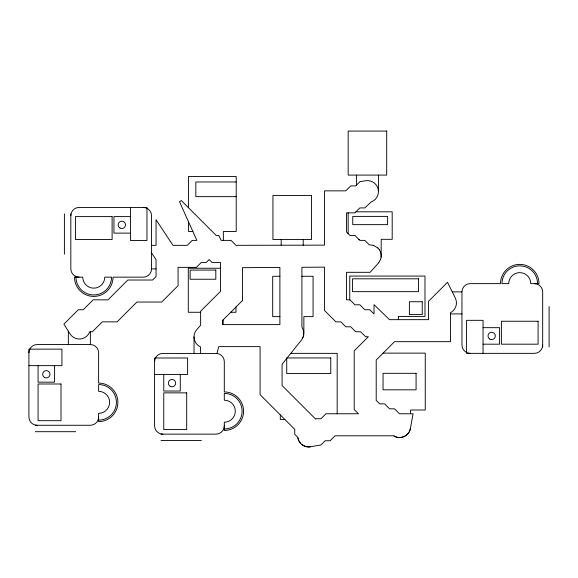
<?xml version="1.0" encoding="UTF-8"?>
<svg xmlns="http://www.w3.org/2000/svg" width="578" height="578" viewBox="0 0 578 578"><rect width="100%" height="100%" fill="white"/><g stroke="black" fill="none" stroke-linecap="round" stroke-linejoin="round"><path stroke-width="0.87" d="M380.324 251.575L381.068 254.241L381.09 257.196M303.833 334.156L303.782 334.568M303.869 333.492L303.884 316.628L313.059 316.628L313.059 276.27L301.911 276.27M381.169 256.119L381.184 239.328L392.195 239.328L392.195 211.808L355.969 211.808M381.14 256.863L380.729 258.966M303.681 335.226L303.291 336.671M410.366 428.666L410.257 429.107M303.602 335.565L303.645 330.862L301.911 326.859L301.911 267.289L324.475 267.144L324.475 310.451L335.876 321.852L340.832 321.852L345.789 326.808L350.738 326.808L355.694 331.765L360.65 331.765L365.599 336.714L368.352 336.714L354.198 350.868L354.198 409.527L358.447 413.776L325.97 413.776L321.014 418.732L316.065 418.732L315.667 419.122L282.093 385.548L282.093 364.248L301.622 339.828L303.45 336.208M410.12 429.627L409.947 430.14M216.945 353.483L218.773 346.627L260.078 346.627L260.078 394.666L294.751 429.346L294.751 434.295L297.843 437.387C298.465 443.42 304.743 447.979 310.675 446.765L321.007 444.923L325.183 440.747L330.139 440.747L335.088 435.79L393.64 435.79C399.817 440.096 409.34 435.949 410.394 428.493L413.075 413.776L399.492 413.776L394.536 408.819L389.579 408.819L384.63 403.87L379.674 403.87L376.213 400.41L376.213 359.993L394.536 341.67L450.522 341.67L450.522 312.655L451.259 312.243A11.011 11.011 0 0 0 455.305 298.024L447.531 282.302L428.508 301.333L428.508 319.656L389.478 319.656L374.017 304.678L374.017 313.991L369.768 309.743L364.812 309.743L359.856 304.794L354.906 304.794L349.95 299.838L346.489 299.838L346.489 272.317L370.079 272.317L378.503 263.026M378.735 262.766L380.62 259.298M303.045 337.357L302.894 337.675M409.766 430.646L409.542 431.137M302.612 338.267L302.402 338.636M409.311 431.629L409.043 432.098M408.718 432.633L408.451 432.994M408.133 433.428L407.772 433.84M407.411 434.237L407.02 434.605M406.616 434.967L406.19 435.299M405.756 435.617L405.294 435.906M404.831 436.18L404.347 436.419M403.863 436.65L403.357 436.838M402.844 437.026L402.324 437.163M401.804 437.293L401.269 437.38M310.191 446.83L309.707 446.888M400.735 437.459L400.193 437.495M399.658 437.524L399.116 437.503M309.114 446.917L308.63 446.931M236.2 181.969L195.834 181.969L195.834 196.65L236.2 196.65M130.455 216.606L113.945 216.606L113.945 233.122L130.455 233.122M192.871 231.511L188.493 231.511L188.493 221.757M358.794 239.328L359.169 239.704M151.559 245.347L156.046 245.347L156.046 219.748L172.974 245.347L187.265 245.347L192.221 240.39L196.86 240.39L179.512 201.744L181.282 200.523L216.201 235.441L218.766 235.441L221.15 240.39L231.063 240.39L235.99 245.325L324.475 245.13L324.475 190.856L345.789 190.856L350.738 185.899L355.694 185.899L359.964 181.629L365.744 180.733A11.011 11.011 0 0 1 378.424 191L378.431 192.084A11.011 11.011 0 0 1 371.206 201.953L364.812 207.921L359.856 207.921L354.906 212.87L346.489 212.87L346.489 231.98L349.95 235.441L354.906 235.441L359.856 240.39L364.812 240.39L369.255 244.834L373.301 245.282M220.449 268.243L188.291 268.243L188.291 312.272L200.631 312.272M75.964 277.151A17.795 17.795 0 0 0 93.759 294.946A17.795 17.795 0 0 0 111.561 277.151L104.77 277.151A11.011 11.011 0 0 1 93.759 288.162A11.011 11.011 0 0 1 82.755 277.151L74.497 277.151A19.262 19.262 0 0 0 93.759 296.42A19.262 19.262 0 0 0 113.028 277.151L143.301 277.151A8.258 8.258 0 0 0 151.559 268.893L156.046 268.893M279.889 276.27L272.693 276.27L272.693 316.628L279.889 316.628M452.278 291.89L461.952 291.89A8.258 8.258 0 0 1 470.203 283.639L500.483 283.639A19.262 19.262 0 0 1 519.745 264.37A19.262 19.262 0 0 1 539.007 283.639L530.756 283.639A11.011 11.011 0 0 0 519.745 272.628A11.011 11.011 0 0 0 508.734 283.639L501.95 283.639A17.795 17.795 0 0 1 519.745 265.837A17.795 17.795 0 0 1 537.54 283.639M230.73 312.272L235.99 312.272L235.99 307.019M450.522 313.912L461.952 313.912M483.049 327.668L499.565 327.668L499.565 344.185L483.049 344.185M98.621 420.134A17.795 17.795 0 0 0 116.416 402.339A17.795 17.795 0 0 0 98.621 384.543L98.621 391.328A11.011 11.011 0 0 1 109.625 402.339A11.011 11.011 0 0 1 98.621 413.349L98.621 421.608A19.262 19.262 0 0 0 117.883 402.339A19.262 19.262 0 0 0 98.621 383.077L98.621 352.804A8.258 8.258 0 0 0 90.363 344.546L37.158 344.546A8.258 8.258 0 0 0 28.9 352.804M383.077 353.129L425.256 353.129L425.256 410.004L410.575 410.004L410.575 413.776M290.799 353.36L337.176 353.36L337.176 413.776M28.9 365.643L61.925 365.643L61.925 349.134L28.9 349.134L28.9 417.02A8.258 8.258 0 0 0 37.158 425.271M154.586 374.515L187.612 374.515L187.612 357.999L154.586 357.999L154.586 425.885A8.258 8.258 0 0 0 162.844 434.143M284.824 419.411L280.301 419.411L280.301 414.896M35.323 425.271L90.363 425.271A8.258 8.258 0 0 0 98.621 417.02M35.323 431.694L75.689 431.694M161.009 434.143L216.049 434.143A8.258 8.258 0 0 0 224.307 425.885M161.009 440.559L201.375 440.559M398.574 437.481L398.04 437.409M308.038 446.902L307.554 446.866M397.505 437.329L396.985 437.206M306.961 446.78L306.485 446.7M396.457 437.076L395.944 436.903M305.906 446.548L305.444 446.426M373.316 245.289L377.911 248.005M395.439 436.722L394.947 436.498M304.881 446.223L304.433 446.05M394.456 436.267L393.994 435.993M303.891 445.797L303.457 445.58M302.944 445.27L302.54 445.017M302.056 444.663L301.673 444.359M377.918 248.013L379.291 249.667M300.481 443.189L300.163 442.82M299.809 442.343L299.534 441.946M151.559 252.875L156.046 259.666L156.046 276.566L152.585 280.019L127.817 280.019L108.007 299.838L93.145 299.838L83.232 309.743L78.283 309.743L63.883 324.142L70.046 333.911A11.011 11.011 0 0 0 89.409 332.509L89.698 331.765L92.357 331.765L102.263 321.852L117.124 321.852L136.935 302.041L161.71 302.041L178.067 285.684L178.067 267.361L196.383 267.361L201.339 262.412L206.295 262.412L209.164 259.536L212.032 262.412L220.449 262.412L220.449 291.428L200.631 311.239L200.631 325.219L196.758 329.648A11.011 11.011 0 0 0 194.042 336.555L194.056 337.631A11.011 11.011 0 0 0 200.508 346.93L200.631 353.411M379.298 249.674L380.317 251.56M299.223 441.44L298.985 441.014M298.732 440.479L298.537 440.039M298.335 439.475L298.183 439.013M298.038 438.435L297.93 437.965M549.1 306.571L549.1 346.937M542.677 346.937L542.677 291.89A8.258 8.258 0 0 0 534.419 283.639M483.049 353.353L483.049 320.328L466.54 320.328L466.54 353.353L534.419 353.353A8.258 8.258 0 0 0 542.677 345.102M461.952 291.89L461.952 345.102A8.258 8.258 0 0 0 470.203 353.353M398.379 319.656L398.379 316.426L424.982 316.426L424.982 276.06L349.755 276.06L349.755 299.838M378.438 175.098L378.438 191.614M356.424 175.098L356.424 185.17M348.158 212.87L348.158 233.649M303.204 239.559L303.204 245.267M281.183 239.559L281.183 245.115M223.354 240.39L223.354 231.511L236.2 231.511L236.2 176.463L188.493 176.463L188.493 207.733M223.151 319.858L223.151 324.605M194.035 336.902L194.035 353.411M180.271 374.515L180.271 391.024L163.762 391.024L163.762 374.515M151.559 268.893L151.559 215.688A8.258 8.258 0 0 0 143.301 207.43M130.455 207.43L130.455 240.455L146.971 240.455L146.971 207.43L79.085 207.43A8.258 8.258 0 0 0 70.827 215.688M90.363 331.765L90.363 344.546M70.827 213.853L70.827 268.893A8.258 8.258 0 0 0 79.085 277.151M68.349 331.216L68.349 344.546M64.404 213.853L64.404 254.219M54.585 365.643L54.585 382.159L38.076 382.159L38.076 365.643M224.307 429.006A17.795 17.795 0 0 0 242.103 411.204A17.795 17.795 0 0 0 224.307 393.408L224.307 400.2A11.011 11.011 0 0 1 235.318 411.204A11.011 11.011 0 0 1 224.307 422.215L224.307 430.473A19.262 19.262 0 0 0 243.569 411.204A19.262 19.262 0 0 0 224.307 391.942L224.307 361.669A8.258 8.258 0 0 0 217.342 353.512L162.844 353.411A8.258 8.258 0 0 0 154.586 361.669M242.464 300.546L222.646 320.356L222.646 324.605L279.889 324.605L279.889 267.433L242.464 267.679L242.464 300.546M386.696 131.069L348.166 131.069L348.166 175.098L386.696 175.098L386.696 131.069M311.455 195.523L272.932 195.523L272.932 239.559L311.455 239.559L311.455 195.523M387.607 216.396L352.746 216.396L352.746 224.647L387.607 224.647L387.607 216.396M112.11 216.606L75.415 216.606L75.415 239.538L112.11 239.538L112.11 216.606M215.811 270.078L190.126 270.078L190.126 279.246L215.811 279.246L215.811 270.078M418.559 278.813L352.508 278.813L352.508 291.652L418.559 291.652L418.559 278.813M422.229 301.745L409.39 301.745L409.39 314.591L422.229 314.591L422.229 301.745M538.089 321.245L501.393 321.245L501.393 344.185L538.089 344.185L538.089 321.245M330.761 357.948L286.724 357.948L286.724 373.547L330.761 373.547L330.761 357.948M416.081 373.309L383.055 373.309L383.055 389.825L416.081 389.825L416.081 373.309M61.008 383.994L38.076 383.994L38.076 420.69L61.008 420.69L61.008 383.994M186.694 392.859L163.762 392.859L163.762 429.555L186.694 429.555L186.694 392.859M120 228.043A3.67 3.67 0 0 0 125.505 224.864A3.67 3.67 0 0 0 120 221.685A3.67 3.67 0 0 0 120 228.043M489.841 339.105A3.67 3.67 0 0 0 495.339 335.926A3.67 3.67 0 0 0 489.841 332.747A3.67 3.67 0 0 0 489.841 339.105M44.499 377.448A3.67 3.67 0 0 0 49.997 374.269A3.67 3.67 0 0 0 44.499 371.09A3.67 3.67 0 0 0 44.499 377.448M170.185 386.314A3.67 3.67 0 0 0 175.683 383.135A3.67 3.67 0 0 0 170.185 379.956A3.67 3.67 0 0 0 170.185 386.314"/></g></svg>
